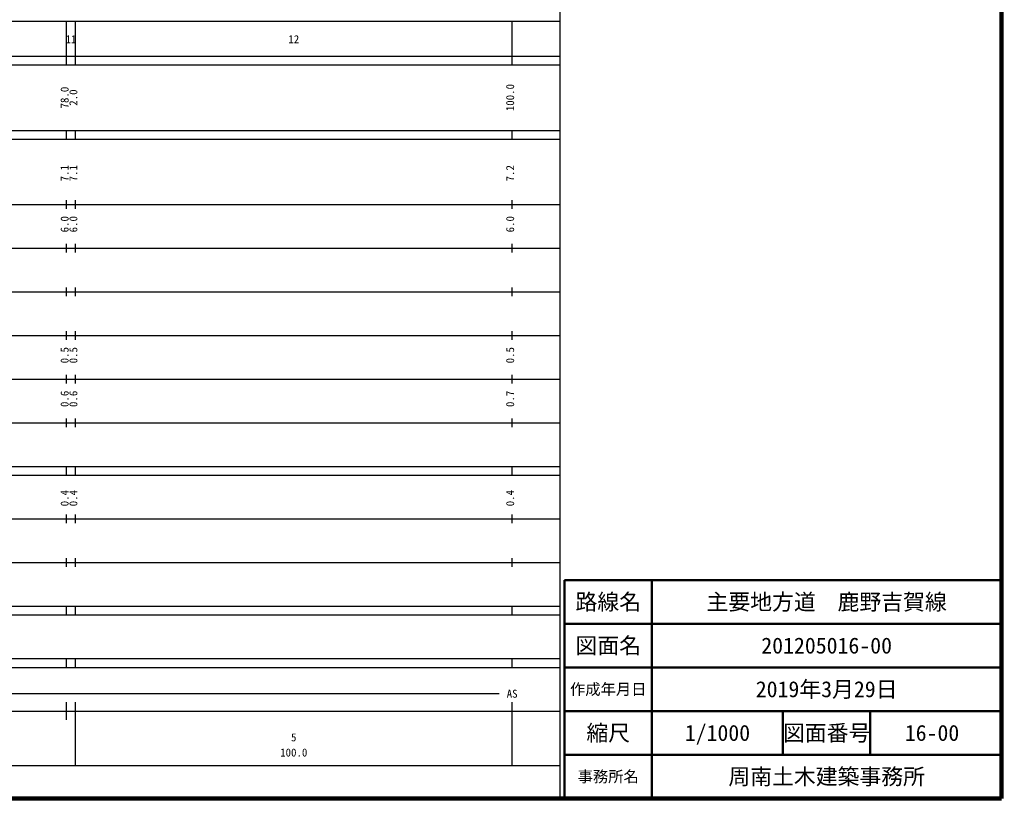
# Model space of a CAD drawing. Units: millimetres on the paper, enlarged 1000 times. Extents: x 40000 to 680000, y 20000 to 380000.
# Drawn here: x 455244 to 680000, y 20000 to 198357 of the extents above; entities that cross this region are included whole.
import ezdxf
from ezdxf.enums import TextEntityAlignment as Align

# ---------------------------------------------------------------- set-up
doc = ezdxf.new("R2010")
doc.units = ezdxf.units.MM
doc.header["$LTSCALE"] = 1000
for name, color, linetype, lineweight in [('M-TTL', 2, 'Continuous', 140), ('M-TTL-BAND', 7, 'Continuous', 25), ('M-TTL-FRAM', 2, 'Continuous', 50), ('M-TTL-LINE', 7, 'Continuous', 50)]:
    doc.layers.add(name, color=color, linetype=linetype, lineweight=lineweight)
doc.layers.add('M-TTL-TXT', color=7, linetype='Continuous')
doc.styles.add('ＭＳ ゴシック', font='')
doc.styles.get('ＭＳ ゴシック').set_extended_font_data('MS Gothic')

msp = doc.modelspace()

# ---------------------------------------------------------------- linework, layer by layer
at = {"layer": 'M-TTL'}
for p, q in [((680000, 20000), (680000, 380000)), ((40000, 20000), (680000, 20000))]:
    msp.add_line(p, q, dxfattribs=at)
at = {"layer": 'M-TTL-BAND'}
for p, q in [((579000, 20000), (579000, 370000)), ((68000, 198000), (579000, 198000)), ((466000, 188000), (466000, 198000)), ((468000, 188000), (468000, 198000)), ((568000, 188000), (568000, 198000)), ((40000, 190000), (579000, 190000)), ((40000, 188000), (579000, 188000)), ((40000, 173000), (579000, 173000)), ((40000, 171000), (579000, 171000)), ((466000, 171000), (466000, 173000)), ((468000, 171000), (468000, 173000)), ((568000, 171000), (568000, 173000)), ((40000, 156000), (579000, 156000)), ((466000, 155000), (466000, 157000)), ((468000, 155000), (468000, 157000)), ((568000, 155000), (568000, 157000)), ((466000, 145000), (466000, 147000)), ((468000, 145000), (468000, 147000)), ((568000, 145000), (568000, 147000)), ((46000, 146000), (579000, 146000)), ((52000, 136000), (579000, 136000)), ((466000, 135000), (466000, 137000)), ((468000, 135000), (468000, 137000)), ((568000, 135000), (568000, 137000)), ((46000, 126000), (579000, 126000)), ((466000, 125000), (466000, 127000)), ((468000, 125000), (468000, 127000)), ((568000, 125000), (568000, 127000)), ((466000, 115000), (466000, 117000)), ((468000, 115000), (468000, 117000)), ((568000, 115000), (568000, 117000)), ((52000, 116000), (579000, 116000)), ((46000, 106000), (579000, 106000)), ((466000, 105000), (466000, 107000)), ((468000, 105000), (468000, 107000)), ((568000, 105000), (568000, 107000)), ((40000, 96000), (579000, 96000)), ((466000, 94000), (466000, 96000)), ((468000, 94000), (468000, 96000)), ((568000, 94000), (568000, 96000)), ((40000, 94000), (579000, 94000)), ((49000, 84000), (579000, 84000)), ((466000, 83000), (466000, 85000)), ((468000, 83000), (468000, 85000)), ((568000, 83000), (568000, 85000)), ((466000, 73000), (466000, 75000)), ((468000, 73000), (468000, 75000)), ((568000, 73000), (568000, 75000)), ((40000, 74000), (579000, 74000)), ((40000, 64000), (579000, 64000)), ((466000, 62000), (466000, 64000)), ((468000, 62000), (468000, 64000)), ((568000, 62000), (568000, 64000)), ((40000, 62000), (579000, 62000)), ((40000, 52000), (579000, 52000)), ((466000, 50000), (466000, 52000)), ((468000, 50000), (468000, 52000)), ((568000, 50000), (568000, 52000)), ((40000, 50000), (579000, 50000)), ((71000, 44000), (565000, 44000)), ((466000, 38000), (466000, 42000)), ((468000, 27500), (468000, 42000)), ((568000, 27500), (568000, 42000)), ((40000, 40000), (579000, 40000)), ((68000, 27500), (579000, 27500))]:
    msp.add_line(p, q, dxfattribs=at)
at = {"layer": 'M-TTL-FRAM'}
for p, q in [((680000, 70000), (580000, 70000)), ((580000, 70000), (580000, 20000))]:
    msp.add_line(p, q, dxfattribs=at)
at = {"layer": 'M-TTL-LINE'}
for p, q in [((600000, 70000), (600000, 20000)), ((680000, 60000), (580000, 60000)), ((680000, 50000), (580000, 50000)), ((680000, 40000), (580000, 40000)), ((630000, 40000), (630000, 30000)), ((650000, 40000), (650000, 30000)), ((680000, 30000), (580000, 30000))]:
    msp.add_line(p, q, dxfattribs=at)

# ---------------------------------------------------------------- texts
at = {"layer": 'M-TTL-BAND', "style": 'ＭＳ ゴシック'}
for s, p in [('11', (467000, 192405)), ('12', (518000, 192405)), ('AS', (568000, 42500)), ('5', (518000, 32523)), ('100.0', (518000, 29033))]:
    msp.add_text(s, height=1833, dxfattribs=at).set_placement(p, align=Align.BOTTOM_CENTER)
for s, p in [('78.0', (467000, 180500)), ('2.0', (469000, 180500)), ('100.0', (569000, 180500)), ('7.1', (467000, 163174)), ('7.1', (469000, 163174)), ('7.2', (569000, 163174)), ('6.0', (467000, 151500)), ('6.0', (469000, 151500)), ('6.0', (569000, 151500)), ('0.5', (467000, 121500)), ('0.5', (469000, 121500)), ('0.5', (569000, 121500)), ('0.6', (467000, 111500)), ('0.6', (469000, 111500)), ('0.7', (569000, 111500)), ('0.4', (467000, 88764)), ('0.4', (469000, 88764)), ('0.4', (569000, 88764))]:
    msp.add_text(s, height=1833, rotation=90, dxfattribs=at).set_placement(p, align=Align.BOTTOM_CENTER)
at = {"layer": 'M-TTL-TXT', "style": 'ＭＳ ゴシック'}
for s, height, p in [('路線名', 3666, (590000, 65000)), ('路線名', 3666, (590000, 65000)), ('主要地方道\u3000鹿野吉賀線', 3666, (640000, 65000)), ('図面名', 3666, (590000, 55000)), ('図面名', 3666, (590000, 55000)), ('201205016-00', 3666, (640000, 55000)), ('2019年3月29日', 3666, (640000, 45000)), ('作成年月日', 2566, (590000, 45000)), ('作成年月日', 2566, (590000, 45000)), ('縮尺', 3666, (590000, 35000)), ('縮尺', 3666, (590000, 35000)), ('1/1000', 3666, (615000, 35000)), ('図面番号', 3666, (640000, 35000)), ('図面番号', 3666, (640000, 35000)), ('16-00', 3666, (664125, 35000)), ('周南土木建築事務所', 3666, (640000, 25000)), ('事務所名', 2566, (590000, 25000)), ('事務所名', 2566, (590000, 25000))]:
    msp.add_text(s, height=height, dxfattribs=at).set_placement(p, align=Align.MIDDLE_CENTER)

doc.saveas('drawing.dxf')
